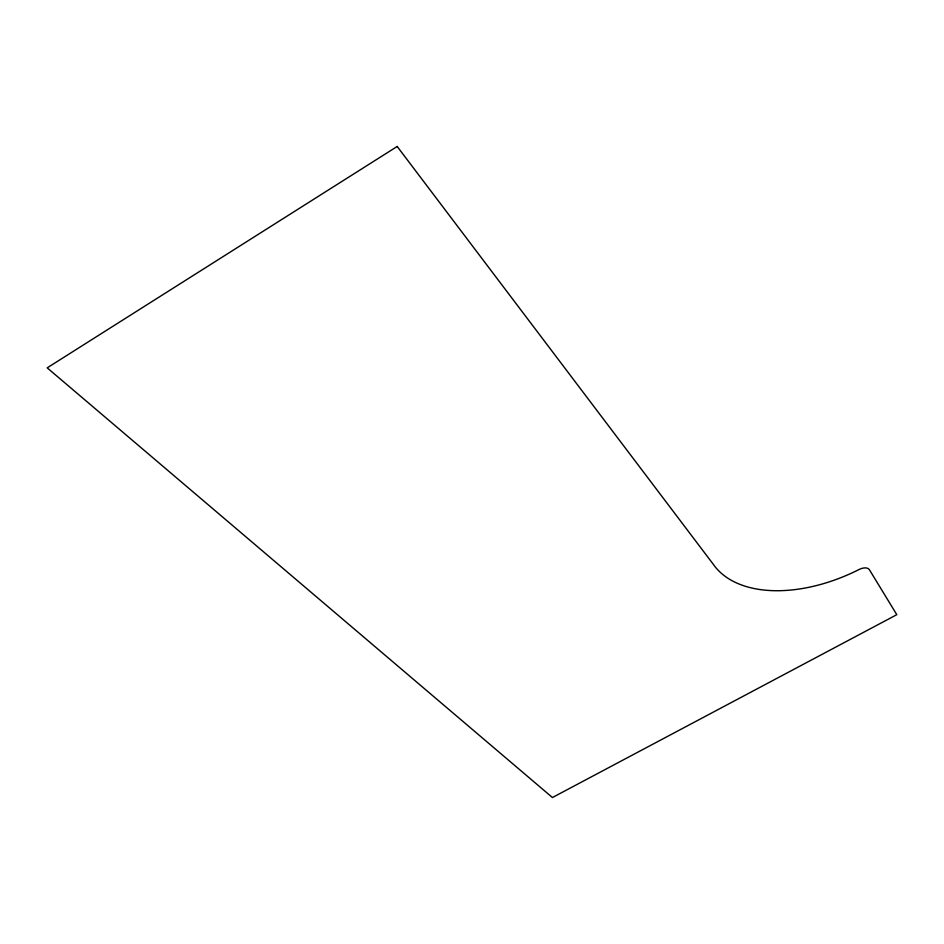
<?xml version="1.0" encoding="UTF-8"?>
<svg xmlns="http://www.w3.org/2000/svg" width="944" height="944" viewBox="0 0 944 944"><rect width="100%" height="100%" fill="white"/><g stroke="black" fill="none" stroke-linecap="round" stroke-linejoin="round"><path stroke-width="1.42" d="M397.188 146.473L47.2 367.853L552.429 797.527L896.8 614.686L869.365 569.657A8.874 4.991 -26.7 0 0 859.264 569.409A129.529 77.727 -27.4 0 1 713.31 564.323L397.188 146.473"/></g></svg>
